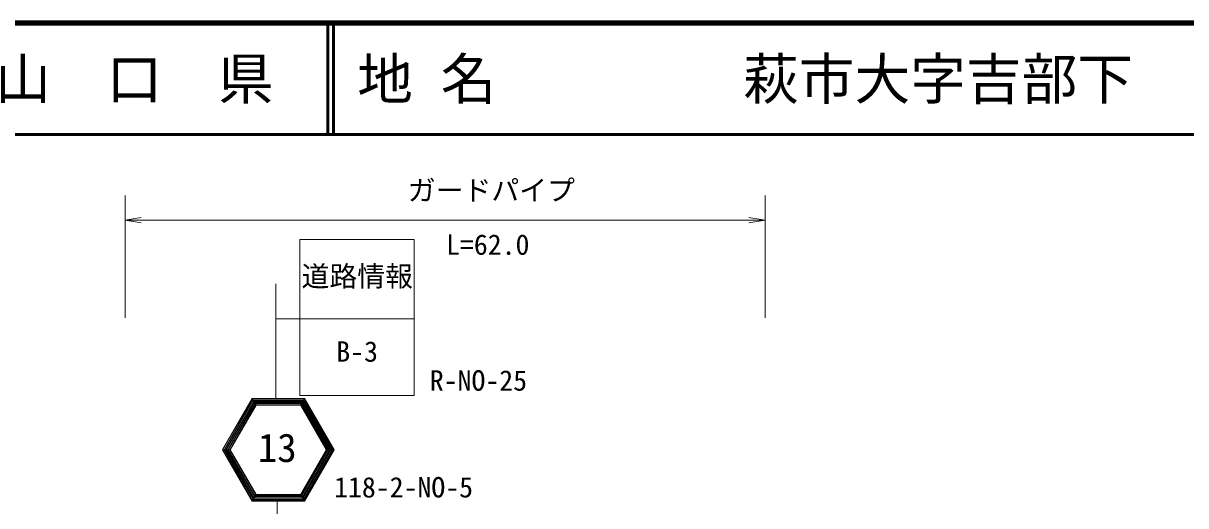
# Model space of a CAD drawing. Units: millimetres, scale not verified. Extents: x 40000 to 680000, y 20000 to 380000.
# Drawn here: x 340404 to 444760, y 336686 to 380000 of the extents above; entities that cross this region are included whole.
import ezdxf
from ezdxf.enums import TextEntityAlignment as Align

# ---------------------------------------------------------------- set-up
doc = ezdxf.new("R2010")
doc.units = ezdxf.units.MM
doc.header["$LTSCALE"] = 1000
for name, color, linetype, lineweight in [('M-BGD', 7, 'Continuous', 13), ('M-STR-STR3', 7, 'Continuous', 13), ('M-STR-STRC', 7, 'Continuous', 13), ('M-TTL', 7, 'Continuous', 13), ('M-TTL-LINE', 7, 'Continuous', 50)]:
    doc.layers.add(name, color=color, linetype=linetype, lineweight=lineweight)
doc.layers.add('M-TTL-TXT', color=7, linetype='Continuous')
doc.styles.add('ＭＳ ゴシック', font='')
doc.styles.get('ＭＳ ゴシック').set_extended_font_data('MS Gothic')

# ---------------------------------------------------------------- blocks, each defined once
blk = doc.blocks.new('open_arrow')
at = {"color": 0, "linetype": 'Continuous', "lineweight": -2}
blk.add_lwpolyline([(7.5, 1.25), (0, 0), (7.5, -1.25)], dxfattribs=at)

msp = doc.modelspace()

# ---------------------------------------------------------------- linework, layer by layer
at = {"layer": 'M-BGD'}
for p, q in [((365237, 360600), (375487, 360600)), ((363079, 353467), (365237, 353467)), ((375487, 353467), (365237, 353467))]:
    msp.add_line(p, q, dxfattribs=at)
at = {"layer": 'M-STR-STR3'}
for p, q in [((349539, 353552), (349539, 364535)), ((406995, 353552), (406995, 364535)), ((349539, 362316), (406995, 362316))]:
    msp.add_line(p, q, dxfattribs=at)
at = {"layer": 'M-STR-STRC'}
for p, q in [((365237, 360600), (365237, 346590)), ((375487, 360600), (375487, 346590)), ((363079, 346306), (363079, 356597)), ((365237, 346590), (375487, 346590)), ((360953, 346306), (358297, 341706)), ((360995, 346233), (358431, 341706)), ((361039, 346156), (358470, 341706)), ((361106, 346039), (358586, 341706)), ((361126, 346006), (358643, 341706)), ((361168, 345932), (358775, 341706)), ((361212, 345856), (358816, 341706)), ((361264, 345767), (358942, 341706)), ((361299, 345706), (358990, 341706)), ((360953, 346306), (365645, 346306)), ((360953, 346306), (361299, 345706)), ((361008, 346209), (365597, 346221)), ((361039, 346156), (365559, 346156)), ((361093, 346063), (365509, 346069)), ((361126, 346006), (365472, 346006)), ((361212, 345856), (365386, 345856)), ((361217, 345935), (365426, 345926)), ((361275, 345786), (365329, 345757)), ((361299, 345706), (365299, 345706)), ((365645, 346306), (365299, 345706)), ((365299, 345706), (367608, 341706)), ((365359, 345747), (367682, 341737)), ((365386, 345856), (367782, 341706)), ((365452, 345890), (367856, 341718)), ((365472, 346006), (367955, 341706)), ((365527, 346059), (368061, 341668)), ((365559, 346156), (368128, 341706)), ((365626, 346189), (368217, 341718)), ((365645, 346306), (368301, 341706)), ((360953, 337106), (358297, 341706)), ((358297, 341706), (358990, 341706)), ((358409, 341706), (360986, 337165)), ((361039, 337256), (358470, 341706)), ((358564, 341706), (361083, 337332)), ((361126, 337406), (358643, 341706)), ((358742, 341706), (361191, 337519)), ((361212, 337556), (358816, 341706)), ((358953, 341706), (361273, 337661)), ((361299, 337706), (358990, 341706)), ((365299, 337706), (367608, 341706)), ((367657, 341656), (365346, 337651)), ((365386, 337556), (367782, 341706)), ((365458, 337527), (367881, 341730)), ((365472, 337406), (367955, 341706)), ((368018, 341680), (365527, 337365)), ((365559, 337256), (368128, 341706)), ((368192, 341674), (365595, 337165)), ((365645, 337106), (368301, 341706)), ((368301, 341706), (367608, 341706)), ((360953, 337106), (361299, 337706)), ((365645, 337106), (360953, 337106)), ((361001, 337190), (365592, 337199)), ((365559, 337256), (361039, 337256)), ((361091, 337346), (365498, 337362)), ((365472, 337406), (361126, 337406)), ((361182, 337503), (365417, 337501)), ((365386, 337556), (361212, 337556)), ((361263, 337643), (365338, 337638)), ((365299, 337706), (361299, 337706)), ((363186, 337106), (363186, 322075)), ((365645, 337106), (365299, 337706))]:
    msp.add_line(p, q, dxfattribs=at)
at = {"layer": 'M-TTL', "color": 2, "lineweight": 140}
msp.add_line((680000, 380000), (40000, 380000), dxfattribs=at)
at = {"layer": 'M-TTL-LINE'}
for p, q in [((367750, 380000), (367750, 370000)), ((368250, 380000), (368250, 370000)), ((40000, 370000), (680000, 370000))]:
    msp.add_line(p, q, dxfattribs=at)

# ---------------------------------------------------------------- block references
at = {"layer": 'M-STR-STR3', "xscale": 193, "yscale": 193}
msp.add_blockref('open_arrow', (349539, 362316), dxfattribs=at)
at = {"layer": 'M-STR-STR3', "xscale": 193, "yscale": 193, "rotation": 180}
msp.add_blockref('open_arrow', (406995, 362316), dxfattribs=at)

# ---------------------------------------------------------------- texts
at = {"layer": 'M-BGD', "style": 'ＭＳ ゴシック'}
msp.add_text('道路情報', height=1833, dxfattribs=at).set_placement((365384, 355822), align=Align.BOTTOM_LEFT)
at = {"layer": 'M-STR-STR3', "style": 'ＭＳ ゴシック'}
for s, p in [('ガードパイプ', (374925, 363538)), ('L=62.0', (378362, 358662))]:
    msp.add_text(s, height=1833, dxfattribs=at).set_placement(p, align=Align.BOTTOM_LEFT)
at = {"layer": 'M-STR-STRC', "style": 'ＭＳ ゴシック'}
for s, height, p in [('B-3', 1833, (368505, 349064)), ('R-NO-25', 1833, (376901, 346465)), ('13', 2566, (361456, 339841)), ('118-2-NO-5', 1833, (368311, 336879))]:
    msp.add_text(s, height=height, dxfattribs=at).set_placement(p, align=Align.BOTTOM_LEFT)
at = {"layer": 'M-TTL-TXT', "style": 'ＭＳ ゴシック'}
msp.add_text('山\u3000口\u3000県', height=3666, dxfattribs=at).set_placement((350375, 375000), align=Align.MIDDLE_CENTER)
for s, p in [('地 名', (370380, 375000)), ('萩市大字吉部下', (405024, 375000))]:
    msp.add_text(s, height=3666, dxfattribs=at).set_placement(p, align=Align.MIDDLE_LEFT)

doc.saveas('drawing.dxf')
